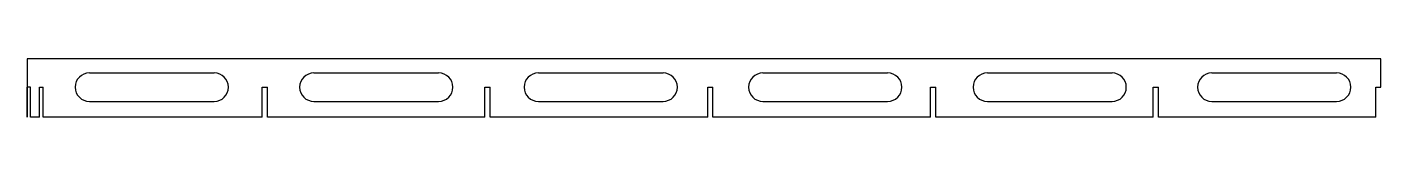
# Model space of a CAD drawing. Header units: millimetres. Extents: x 0 to 760, y -11 to 22.
import ezdxf

# ---------------------------------------------------------------- set-up
doc = ezdxf.new("R2010")
doc.units = ezdxf.units.MM

msp = doc.modelspace()

# ---------------------------------------------------------------- linework, layer by layer
at = {"color": 7, "linetype": 'Continuous', "lineweight": 25}
for p, q in [((759.9, 21.65), (0, 21.65)), ((0, 21.65), (0, -11.26)), ((759.9, 5.57), (759.9, 21.65)), ((35, 13.65), (105, 13.65)), ((161, 13.65), (231, 13.65)), ((287, 13.65), (357, 13.65)), ((413, 13.65), (483, 13.65)), ((539, 13.65), (609, 13.65)), ((665, 13.65), (735, 13.65)), ((0.01, -11.26), (0.01, 5.57)), ((2, 5.57), (0.01, 5.57)), ((2, -11.26), (2, 5.57)), ((7.01, -11.26), (7.01, 5.57)), ((7.01, 5.57), (9.01, 5.57)), ((9.01, -11.26), (9.01, 5.57)), ((132.01, -11.26), (132.01, 5.57)), ((132.01, 5.57), (135, 5.57)), ((135, -11.26), (135, 5.57)), ((257.01, -11.26), (257.01, 5.57)), ((257.01, 5.57), (260, 5.57)), ((260, -11.26), (260, 5.57)), ((382.01, -11.26), (382.01, 5.57)), ((382.01, 5.57), (385, 5.57)), ((385, -11.26), (385, 5.57)), ((507.01, -11.26), (507.01, 5.57)), ((507.01, 5.57), (510, 5.57)), ((510, -11.26), (510, 5.57)), ((632.01, -11.26), (632.01, 5.57)), ((632.01, 5.57), (635, 5.57)), ((635, -11.26), (635, 5.57)), ((757.01, -11.26), (757.01, 5.57)), ((757.01, 5.57), (759.9, 5.57)), ((35, -2.35), (105, -2.35)), ((161, -2.35), (231, -2.35)), ((287, -2.35), (357, -2.35)), ((413, -2.35), (483, -2.35)), ((539, -2.35), (609, -2.35)), ((665, -2.35), (735, -2.35)), ((0.01, -11.26), (0, -11.26)), ((7.01, -11.26), (2, -11.26)), ((132.01, -11.26), (9.01, -11.26)), ((257.01, -11.26), (135, -11.26)), ((382.01, -11.26), (260, -11.26)), ((507.01, -11.26), (385, -11.26)), ((632.01, -11.26), (510, -11.26)), ((757.01, -11.26), (635, -11.26))]:
    msp.add_line(p, q, dxfattribs=at)
for centre, start, end in [((35, 5.65), 90, 270), ((105, 5.65), 270, 90), ((161, 5.65), 90, 270), ((231, 5.65), 270, 90), ((287, 5.65), 90, 270), ((357, 5.65), 270, 90), ((413, 5.65), 90, 270), ((483, 5.65), 270, 90), ((539, 5.65), 90, 270), ((609, 5.65), 270, 90), ((665, 5.65), 90, 270), ((735, 5.65), 270, 90)]:
    msp.add_arc(centre, 8, start, end, dxfattribs=at)

doc.saveas('drawing.dxf')
